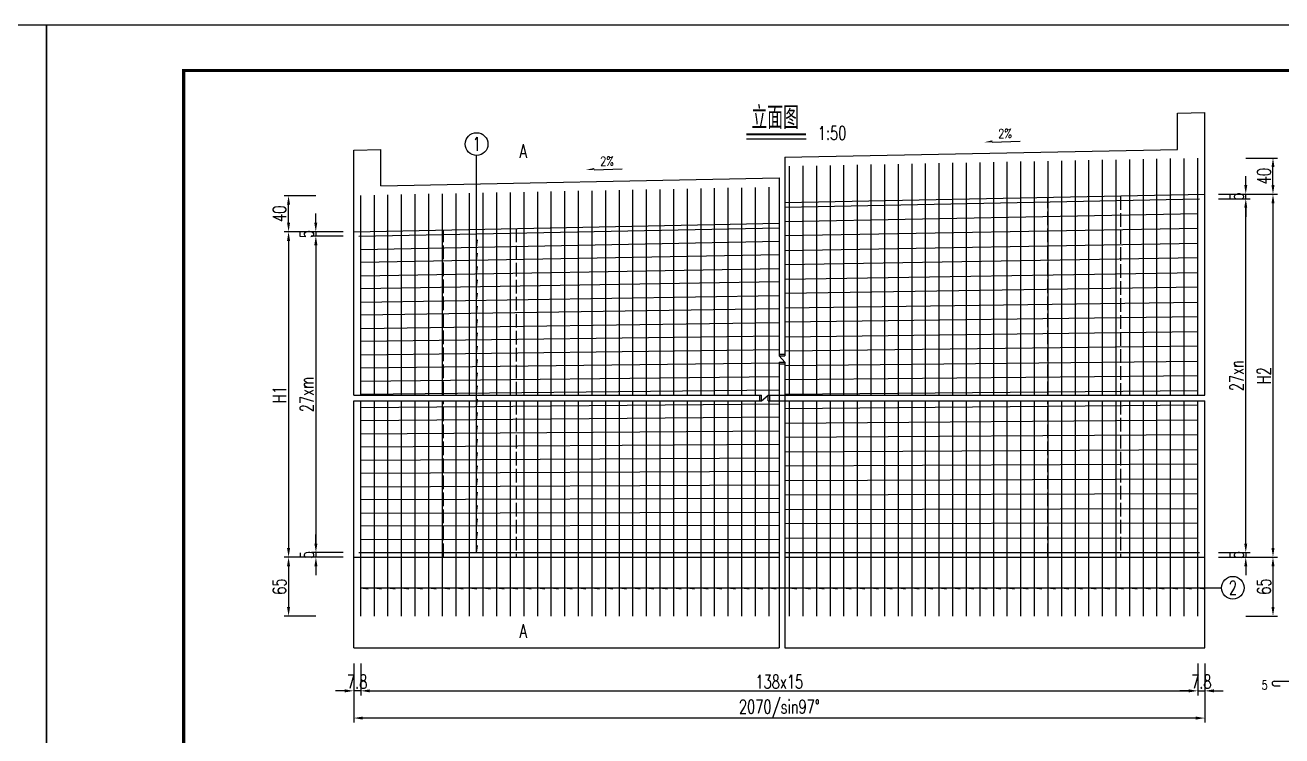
# Model space of a CAD drawing. Header units: millimetres. Extents: x -51 to 12129, y -1309 to -715.
# Drawn here: x 2884.6 to 3161.6, y -871.3 to -714.7 of the extents above; entities that cross this region are included whole.
import ezdxf
from ezdxf.enums import TextEntityAlignment as Align

# ---------------------------------------------------------------- set-up
doc = ezdxf.new("R2010")
doc.units = ezdxf.units.MM
doc.header["$LTSCALE"] = 0.25
doc.linetypes.add('ACAD_ISO02W100', pattern=[15, 12, -3])
doc.layers.add('TEXT', color=7, linetype='Continuous', lineweight=18)
for name, color, linetype in [('图框', 7, 'Continuous'), ('尺寸标注', 2, 'Continuous'), ('文字', 7, 'Continuous'), ('标注', 4, 'Continuous'), ('次轮廓线', 7, 'Continuous'), ('钢筋', 6, 'Continuous')]:
    doc.layers.add(name, color=color, linetype=linetype)
doc.styles.get("Standard").update_dxf_attribs({"font": 'simplex1.shx', "width": 0.7, "bigfont": 'hztxt.shx'})
doc.styles.add('TEXT', font='simplex1.shx', dxfattribs={"width": 0.7, "bigfont": 'hztxt.shx'})
doc.dimstyles.new('比例1：50', dxfattribs={"dimscale": 0, "dimtxt": 3, "dimasz": 2, "dimexe": 1, "dimexo": 1, "dimgap": 0.5, "dimtad": 1, "dimdec": 1, "dimlfac": 5, "dimzin": 13, "dimdsep": 46, "dimtxsty": 'Standard', "dimcen": -1, "dimclrd": 256, "dimclre": 256, "dimclrt": 7, "dimaunit": 1, "dimadec": 3, "dimazin": 0, "dimtfac": 0.0005, "dimtdec": 1, "dimtix": 1, "dimtmove": 2, "dimatfit": 3, "dimfxl": 0, "dimtolj": 1, "dimtzin": 13, "dimarcsym": 0})

# ---------------------------------------------------------------- blocks, each defined once
blk = doc.blocks.new('*D860')
at = {"layer": 'Defpoints', "color": 0}
for p in [(2957.04, -760.2), (2942.68, -831.92), (2957.04, -831.92)]:
    blk.add_point(p, dxfattribs=at)
at = {"layer": '标注', "lineweight": -2}
for p, q in [((2948.68, -760.2), (2941.68, -760.2)), ((2942.68, -762.2), (2942.68, -829.92)), ((2948.68, -831.92), (2941.68, -831.92))]:
    blk.add_line(p, q, dxfattribs=at)
at = {"layer": '标注'}
for points in [[(2942.34, -762.2), (2943.01, -762.2), (2942.68, -760.2)], [(2942.34, -829.92), (2943.01, -829.92), (2942.68, -831.92)]]:
    blk.add_solid(points, dxfattribs=at)
at = {"layer": '标注', "color": 7, "insert": (2940.68, -796.06), "char_height": 3, "attachment_point": 5, "rotation": 90}
blk.add_mtext('\\A1;H1', dxfattribs=at)
blk = doc.blocks.new('*D861')
at = {"layer": 'Defpoints', "color": 0}
for p in [(2948.68, -761.2), (2957.04, -760.2), (2957.04, -761.2)]:
    blk.add_point(p, dxfattribs=at)
at = {"layer": '标注', "lineweight": -2}
for p, q in [((2948.68, -758.2), (2948.68, -756.2)), ((2954.68, -760.2), (2947.68, -760.2)), ((2954.68, -761.2), (2947.68, -761.2)), ((2948.68, -760.2), (2948.68, -761.2)), ((2948.68, -763.2), (2948.68, -765.2))]:
    blk.add_line(p, q, dxfattribs=at)
at = {"layer": '标注'}
for points in [[(2948.34, -758.2), (2949.01, -758.2), (2948.68, -760.2)], [(2948.34, -763.2), (2949.01, -763.2), (2948.68, -761.2)]]:
    blk.add_solid(points, dxfattribs=at)
at = {"layer": '标注', "color": 7, "insert": (2946.68, -760.7), "char_height": 3, "attachment_point": 5, "rotation": 90}
blk.add_mtext('\\A1;5', dxfattribs=at)
blk = doc.blocks.new('*D862')
at = {"layer": 'Defpoints', "color": 0}
for p in [(2957.04, -761.2), (2948.71, -830.92), (2958.19, -830.92)]:
    blk.add_point(p, dxfattribs=at)
at = {"layer": '标注', "lineweight": -2}
for p, q in [((2954.71, -761.2), (2947.71, -761.2)), ((2948.71, -763.2), (2948.71, -828.92)), ((2954.71, -830.92), (2947.71, -830.92))]:
    blk.add_line(p, q, dxfattribs=at)
at = {"layer": '标注'}
for points in [[(2948.37, -763.2), (2949.04, -763.2), (2948.71, -761.2)], [(2948.37, -828.92), (2949.04, -828.92), (2948.71, -830.92)]]:
    blk.add_solid(points, dxfattribs=at)
at = {"layer": '标注', "color": 7, "insert": (2946.71, -796.06), "char_height": 3, "attachment_point": 5, "rotation": 90}
blk.add_mtext('\\A1;27xm', dxfattribs=at)
blk = doc.blocks.new('*D863')
at = {"layer": 'Defpoints', "color": 0}
for p in [(2957.04, -830.92), (2948.71, -831.92), (2957.04, -831.92)]:
    blk.add_point(p, dxfattribs=at)
at = {"layer": '标注', "lineweight": -2}
for p, q in [((2948.71, -828.92), (2948.71, -826.92)), ((2954.71, -830.92), (2947.71, -830.92)), ((2948.71, -830.92), (2948.71, -831.92)), ((2954.71, -831.92), (2947.71, -831.92)), ((2948.71, -833.92), (2948.71, -835.92))]:
    blk.add_line(p, q, dxfattribs=at)
at = {"layer": '标注'}
for points in [[(2948.37, -828.92), (2949.04, -828.92), (2948.71, -830.92)], [(2948.37, -833.92), (2949.04, -833.92), (2948.71, -831.92)]]:
    blk.add_solid(points, dxfattribs=at)
at = {"layer": '标注', "color": 7, "insert": (2946.71, -831.42), "char_height": 3, "attachment_point": 5, "rotation": 90}
blk.add_mtext('\\A1;5', dxfattribs=at)
blk = doc.blocks.new('*D864')
at = {"layer": 'Defpoints', "color": 0}
for p in [(3144.66, -751.92), (3144.66, -831.92), (3159.67, -831.92)]:
    blk.add_point(p, dxfattribs=at)
at = {"layer": '标注', "lineweight": -2}
for p, q in [((3153.67, -751.92), (3160.67, -751.92)), ((3159.67, -753.92), (3159.67, -829.92)), ((3153.67, -831.92), (3160.67, -831.92))]:
    blk.add_line(p, q, dxfattribs=at)
at = {"layer": '标注'}
for points in [[(3159.34, -753.92), (3160, -753.92), (3159.67, -751.92)], [(3159.34, -829.92), (3160, -829.92), (3159.67, -831.92)]]:
    blk.add_solid(points, dxfattribs=at)
at = {"layer": '标注', "color": 7, "insert": (3157.67, -791.92), "char_height": 3, "attachment_point": 5, "rotation": 90}
blk.add_mtext('\\A1;H2', dxfattribs=at)
blk = doc.blocks.new('*D865')
at = {"layer": 'Defpoints', "color": 0}
for p in [(3144.66, -830.92), (3144.66, -831.92), (3153.67, -831.92)]:
    blk.add_point(p, dxfattribs=at)
at = {"layer": '标注', "lineweight": -2}
for p, q in [((3153.67, -828.92), (3153.67, -826.92)), ((3147.67, -830.92), (3154.67, -830.92)), ((3153.67, -830.92), (3153.67, -831.92)), ((3147.67, -831.92), (3154.67, -831.92)), ((3153.67, -833.92), (3153.67, -835.92))]:
    blk.add_line(p, q, dxfattribs=at)
at = {"layer": '标注'}
for points in [[(3153.34, -828.92), (3154, -828.92), (3153.67, -830.92)], [(3153.34, -833.92), (3154, -833.92), (3153.67, -831.92)]]:
    blk.add_solid(points, dxfattribs=at)
at = {"layer": '标注', "color": 7, "insert": (3151.67, -831.42), "char_height": 3, "attachment_point": 5, "rotation": 90}
blk.add_mtext('\\A1;5', dxfattribs=at)
blk = doc.blocks.new('*D866')
at = {"layer": 'Defpoints', "color": 0}
for p in [(3144.66, -752.92), (3153.67, -752.92), (3144.66, -830.92)]:
    blk.add_point(p, dxfattribs=at)
at = {"layer": '标注', "lineweight": -2}
for p, q in [((3147.67, -752.92), (3154.67, -752.92)), ((3153.67, -828.92), (3153.67, -754.92)), ((3147.67, -830.92), (3154.67, -830.92))]:
    blk.add_line(p, q, dxfattribs=at)
at = {"layer": '标注'}
for points in [[(3153.34, -754.92), (3154, -754.92), (3153.67, -752.92)], [(3153.34, -828.92), (3154, -828.92), (3153.67, -830.92)]]:
    blk.add_solid(points, dxfattribs=at)
at = {"layer": '标注', "color": 7, "insert": (3151.67, -791.92), "char_height": 3, "attachment_point": 5, "rotation": 90}
blk.add_mtext('\\A1;27xn', dxfattribs=at)
blk = doc.blocks.new('*D867')
at = {"layer": 'Defpoints', "color": 0}
for p in [(3144.66, -751.92), (3144.66, -752.92), (3153.67, -751.92)]:
    blk.add_point(p, dxfattribs=at)
at = {"layer": '标注', "lineweight": -2}
for p, q in [((3153.67, -749.92), (3153.67, -747.92)), ((3147.67, -751.92), (3154.67, -751.92)), ((3147.67, -752.92), (3154.67, -752.92)), ((3153.67, -752.92), (3153.67, -751.92)), ((3153.67, -754.92), (3153.67, -756.92))]:
    blk.add_line(p, q, dxfattribs=at)
at = {"layer": '标注'}
for points in [[(3153.34, -749.92), (3154, -749.92), (3153.67, -751.92)], [(3153.34, -754.92), (3154, -754.92), (3153.67, -752.92)]]:
    blk.add_solid(points, dxfattribs=at)
at = {"layer": '标注', "color": 7, "insert": (3151.67, -752.42), "char_height": 3, "attachment_point": 5, "rotation": 90}
blk.add_mtext('\\A1;5', dxfattribs=at)
blk = doc.blocks.new('*D868')
at = {"layer": 'Defpoints', "color": 0}
for p in [(2957.04, -844.92), (2958.59, -844.92), (2957.04, -861.39)]:
    blk.add_point(p, dxfattribs=at)
at = {"layer": '标注', "lineweight": -2}
for p, q in [((2957.04, -855.39), (2957.04, -862.39)), ((2958.59, -855.39), (2958.59, -862.39)), ((2955.04, -861.39), (2953.04, -861.39)), ((2958.59, -861.39), (2957.04, -861.39)), ((2960.59, -861.39), (2962.59, -861.39))]:
    blk.add_line(p, q, dxfattribs=at)
at = {"layer": '标注'}
for points in [[(2955.04, -861.06), (2955.04, -861.73), (2957.04, -861.39)], [(2960.59, -861.06), (2960.59, -861.73), (2958.59, -861.39)]]:
    blk.add_solid(points, dxfattribs=at)
at = {"layer": '标注', "color": 7, "insert": (2957.81, -859.39), "char_height": 3, "attachment_point": 5}
blk.add_mtext('\\A1;7.8', dxfattribs=at)
blk = doc.blocks.new('*D869')
at = {"layer": 'Defpoints', "color": 0}
for p in [(2958.59, -826.5), (3143.1, -844.92), (3143.1, -861.39)]:
    blk.add_point(p, dxfattribs=at)
at = {"layer": '标注', "lineweight": -2}
for p, q in [((2958.59, -855.39), (2958.59, -862.39)), ((3143.1, -855.39), (3143.1, -862.39)), ((2960.59, -861.39), (3141.1, -861.39))]:
    blk.add_line(p, q, dxfattribs=at)
at = {"layer": '标注'}
for points in [[(2960.59, -861.06), (2960.59, -861.73), (2958.59, -861.39)], [(3141.1, -861.06), (3141.1, -861.73), (3143.1, -861.39)]]:
    blk.add_solid(points, dxfattribs=at)
at = {"layer": '标注', "color": 7, "insert": (3050.85, -859.39), "char_height": 3, "attachment_point": 5}
blk.add_mtext('\\A1;138x15', dxfattribs=at)
blk = doc.blocks.new('*D870')
at = {"layer": 'Defpoints', "color": 0}
for p in [(3143.1, -826.5), (3144.66, -844.92), (3144.66, -861.39)]:
    blk.add_point(p, dxfattribs=at)
at = {"layer": '标注', "lineweight": -2}
for p, q in [((3143.1, -855.39), (3143.1, -862.39)), ((3144.66, -855.39), (3144.66, -862.39)), ((3141.1, -861.39), (3139.1, -861.39)), ((3143.1, -861.39), (3144.66, -861.39)), ((3146.66, -861.39), (3148.66, -861.39))]:
    blk.add_line(p, q, dxfattribs=at)
at = {"layer": '标注'}
for points in [[(3141.1, -861.06), (3141.1, -861.73), (3143.1, -861.39)], [(3146.66, -861.06), (3146.66, -861.73), (3144.66, -861.39)]]:
    blk.add_solid(points, dxfattribs=at)
at = {"layer": '标注', "color": 7, "insert": (3143.88, -859.39), "char_height": 3, "attachment_point": 5}
blk.add_mtext('\\A1;7.8', dxfattribs=at)
blk = doc.blocks.new('*D871')
at = {"layer": 'Defpoints', "color": 0}
for p in [(2957.04, -849.67), (3144.66, -849.67), (2957.04, -867.39)]:
    blk.add_point(p, dxfattribs=at)
at = {"layer": '标注', "lineweight": -2}
for p, q in [((2957.04, -861.39), (2957.04, -868.39)), ((3144.66, -861.39), (3144.66, -868.39)), ((3142.66, -867.39), (2959.04, -867.39))]:
    blk.add_line(p, q, dxfattribs=at)
at = {"layer": '标注'}
for points in [[(2959.04, -867.06), (2959.04, -867.73), (2957.04, -867.39)], [(3142.66, -867.06), (3142.66, -867.73), (3144.66, -867.39)]]:
    blk.add_solid(points, dxfattribs=at)
at = {"layer": '标注', "color": 7, "insert": (3050.85, -865.39), "char_height": 3, "attachment_point": 5}
blk.add_mtext('\\A1;2070/sin97%%D', dxfattribs=at)
blk = doc.blocks.new('*D872')
at = {"layer": 'Defpoints', "color": 0}
for p in [(2957.04, -831.92), (2942.68, -844.92), (2958.59, -844.92)]:
    blk.add_point(p, dxfattribs=at)
at = {"layer": '标注', "lineweight": -2}
for p, q in [((2948.68, -831.92), (2941.68, -831.92)), ((2942.68, -833.92), (2942.68, -842.92)), ((2948.68, -844.92), (2941.68, -844.92))]:
    blk.add_line(p, q, dxfattribs=at)
at = {"layer": '标注'}
for points in [[(2942.34, -833.92), (2943.01, -833.92), (2942.68, -831.92)], [(2942.34, -842.92), (2943.01, -842.92), (2942.68, -844.92)]]:
    blk.add_solid(points, dxfattribs=at)
at = {"layer": '标注', "color": 7, "insert": (2940.68, -838.42), "char_height": 3, "attachment_point": 5, "rotation": 90}
blk.add_mtext('\\A1;65', dxfattribs=at)
blk = doc.blocks.new('*D873')
at = {"layer": 'Defpoints', "color": 0}
for p in [(2942.68, -752.25), (2957.04, -752.25), (2957.04, -760.2)]:
    blk.add_point(p, dxfattribs=at)
at = {"layer": '标注', "lineweight": -2}
for p, q in [((2948.68, -752.25), (2941.68, -752.25)), ((2942.68, -758.2), (2942.68, -754.25)), ((2948.68, -760.2), (2941.68, -760.2))]:
    blk.add_line(p, q, dxfattribs=at)
at = {"layer": '标注'}
for points in [[(2942.34, -754.25), (2943.01, -754.25), (2942.68, -752.25)], [(2942.34, -758.2), (2943.01, -758.2), (2942.68, -760.2)]]:
    blk.add_solid(points, dxfattribs=at)
at = {"layer": '标注', "color": 7, "insert": (2940.68, -756.23), "char_height": 3, "attachment_point": 5, "rotation": 90}
blk.add_mtext('\\A1;40', dxfattribs=at)
blk = doc.blocks.new('*D874')
at = {"layer": 'Defpoints', "color": 0}
for p in [(3143.1, -743.95), (3159.67, -743.95), (3144.66, -751.92)]:
    blk.add_point(p, dxfattribs=at)
at = {"layer": '标注', "lineweight": -2}
for p, q in [((3153.67, -743.95), (3160.67, -743.95)), ((3159.67, -749.92), (3159.67, -745.95)), ((3153.67, -751.92), (3160.67, -751.92))]:
    blk.add_line(p, q, dxfattribs=at)
at = {"layer": '标注'}
for points in [[(3159.34, -745.95), (3160, -745.95), (3159.67, -743.95)], [(3159.34, -749.92), (3160, -749.92), (3159.67, -751.92)]]:
    blk.add_solid(points, dxfattribs=at)
at = {"layer": '标注', "color": 7, "insert": (3157.67, -747.94), "char_height": 3, "attachment_point": 5, "rotation": 90}
blk.add_mtext('\\A1;40', dxfattribs=at)
blk = doc.blocks.new('*D875')
at = {"layer": 'Defpoints', "color": 0}
for p in [(3144.66, -831.92), (3143.1, -844.92), (3159.67, -844.92)]:
    blk.add_point(p, dxfattribs=at)
at = {"layer": '标注', "lineweight": -2}
for p, q in [((3153.67, -831.92), (3160.67, -831.92)), ((3159.67, -833.92), (3159.67, -842.92)), ((3153.67, -844.92), (3160.67, -844.92))]:
    blk.add_line(p, q, dxfattribs=at)
at = {"layer": '标注'}
for points in [[(3159.34, -833.92), (3160, -833.92), (3159.67, -831.92)], [(3159.34, -842.92), (3160, -842.92), (3159.67, -844.92)]]:
    blk.add_solid(points, dxfattribs=at)
at = {"layer": '标注', "color": 7, "insert": (3157.67, -838.42), "char_height": 3, "attachment_point": 5, "rotation": 90}
blk.add_mtext('\\A1;65', dxfattribs=at)
blk = doc.blocks.new('DIM')
blk.add_lwpolyline([(-1, -0.1, 0.2, 0, 0), (0, 0, 0, 0, 0)], format="xyseb")
blk = doc.blocks.new('123')
at = {"layer": '图框', "color": 2}
blk.add_lwpolyline([(369.33, -1011.65), (369.33, -714.65), (-50.67, -714.65), (-50.67, -1011.65)], close=True, dxfattribs=at)

msp = doc.modelspace()

# ---------------------------------------------------------------- linework, layer by layer
at = {"const_width": 0.7}
msp.add_lwpolyline([(2919.54252, -1001.65472), (3299.54252, -1001.65472), (3299.54252, -724.65472), (2919.54252, -724.65472)], close=True, dxfattribs=at)
at = {"layer": '尺寸标注'}
for p, q in [((3097.80475, -740.4494), (3103.93573, -740.23848)), ((3010.05911, -746.53823), (3016.19009, -746.32731))]:
    msp.add_line(p, q, dxfattribs=at)
at = {"layer": '文字'}
msp.add_line((3043.60007, -739.73591), (3056.7577, -739.73591), dxfattribs=at)
for points in [[(2994.62741, -739.56207, 0, 0.7, 0), (2992.62741, -739.56207, 0, 0, 0), (2990.12741, -739.56207, 0, 0, 0), (2990.12741, -744.35889, 0, 0, 0)], [(2994.62741, -850.86432, 0, 0.7, 0), (2992.62741, -850.86432, 0, 0, 0), (2990.12741, -850.86432, 0, 0, 0), (2990.12741, -846.0675, 0, 0, 0)]]:
    msp.add_lwpolyline(points, format="xyseb", dxfattribs=at)
at = {"layer": '文字', "const_width": 0.4}
msp.add_lwpolyline([(3043.60007, -738.73591), (3056.7577, -738.73591)], dxfattribs=at)
at = {"layer": '标注'}
for p, q in [((2984.13371, -830.92357), (2984.13371, -743.37064)), ((2984.13371, -763.5873), (2984.35856, -761.98729)), ((2984.13371, -766.51497), (2984.35856, -764.91495)), ((2984.13371, -769.44263), (2984.35856, -767.84261)), ((2984.08475, -772.37111), (2984.3096, -770.7711)), ((2984.13371, -775.29796), (2984.35856, -773.69794)), ((2984.08964, -778.22629), (2984.31449, -776.62627)), ((2984.13371, -781.15329), (2984.35856, -779.55327)), ((2984.13371, -784.08095), (2984.35856, -782.48093)), ((2984.13371, -787.00861), (2984.35856, -785.4086)), ((2984.13371, -789.93628), (2984.35856, -788.33626)), ((2984.0725, -792.86461), (2984.29735, -791.26459)), ((2984.10433, -795.7919), (2984.32918, -794.19188)), ((2984.13371, -798.71927), (2984.35856, -797.11925)), ((2984.13371, -801.64693), (2984.35856, -800.04692)), ((2984.13371, -804.5746), (2984.35856, -802.97458)), ((2984.13371, -807.50226), (2984.35856, -805.90224)), ((2984.13371, -810.42993), (2984.35856, -808.82991)), ((2984.13371, -813.35759), (2984.35856, -811.75757)), ((2984.13371, -816.28525), (2984.35856, -814.68524)), ((2984.11657, -819.21297), (2984.34142, -817.61296)), ((2984.12636, -822.1406), (2984.35121, -820.54058)), ((2984.13371, -825.06824), (2984.35856, -823.46823)), ((2984.13371, -827.99591), (2984.35856, -826.39589)), ((2984.13371, -830.92357), (2984.35856, -829.32356)), ((2958.58984, -838.67202), (3148.32399, -838.67202)), ((2958.58984, -838.67202), (2960.18985, -838.89688)), ((2961.58984, -838.67202), (2963.18985, -838.89688)), ((2964.58984, -838.67202), (2966.18985, -838.89688)), ((2967.58984, -838.67202), (2969.18985, -838.89688)), ((2970.58984, -838.67202), (2972.18985, -838.89688)), ((2973.58984, -838.67202), (2975.18985, -838.89688)), ((2976.58984, -838.67202), (2978.18985, -838.89688)), ((2979.58984, -838.67202), (2981.18985, -838.89688)), ((2982.58984, -838.67202), (2984.18985, -838.89688)), ((2985.58984, -838.67202), (2987.18985, -838.89688)), ((2988.58984, -838.67202), (2990.18985, -838.89688)), ((2991.58984, -838.67202), (2993.18985, -838.89688)), ((2994.58984, -838.67202), (2996.18985, -838.89688)), ((2997.58984, -838.67202), (2999.18985, -838.89688)), ((3000.58984, -838.67202), (3002.18985, -838.89688)), ((3003.58984, -838.67202), (3005.18985, -838.89688)), ((3006.58984, -838.67202), (3008.18985, -838.89688)), ((3009.58984, -838.67202), (3011.18985, -838.89688)), ((3012.58984, -838.67202), (3014.18985, -838.89688)), ((3015.58984, -838.67202), (3017.18985, -838.89688)), ((3018.58984, -838.67202), (3020.18985, -838.89688)), ((3021.58984, -838.67202), (3023.18985, -838.89688)), ((3024.58984, -838.67202), (3026.18985, -838.89688)), ((3027.58984, -838.67202), (3029.18985, -838.89688)), ((3030.58984, -838.67202), (3032.18985, -838.89688)), ((3033.58984, -838.67202), (3035.18985, -838.89688)), ((3036.58984, -838.67202), (3038.18985, -838.89688)), ((3039.58984, -838.67202), (3041.18985, -838.89688)), ((3042.58984, -838.67202), (3044.18985, -838.89688)), ((3045.58984, -838.67202), (3047.18985, -838.89688)), ((3048.58984, -838.67202), (3050.18985, -838.89688)), ((3053.10143, -838.67202), (3054.70145, -838.89688)), ((3056.10143, -838.67202), (3057.70145, -838.89688)), ((3059.10143, -838.67202), (3060.70145, -838.89688)), ((3062.10143, -838.67202), (3063.70145, -838.89688)), ((3065.10143, -838.67202), (3066.70145, -838.89688)), ((3068.10143, -838.67202), (3069.70145, -838.89688)), ((3071.10143, -838.67202), (3072.70145, -838.89688)), ((3074.10143, -838.67202), (3075.70145, -838.89688)), ((3077.10143, -838.67202), (3078.70145, -838.89688)), ((3080.10143, -838.67202), (3081.70145, -838.89688)), ((3083.10143, -838.67202), (3084.70145, -838.89688)), ((3086.10143, -838.67202), (3087.70145, -838.89688)), ((3089.10143, -838.67202), (3090.70145, -838.89688)), ((3092.10143, -838.67202), (3093.70145, -838.89688)), ((3095.10143, -838.67202), (3096.70145, -838.89688)), ((3098.10143, -838.67202), (3099.70145, -838.89688)), ((3101.10143, -838.67202), (3102.70145, -838.89688)), ((3104.10143, -838.67202), (3105.70145, -838.89688)), ((3107.10143, -838.67202), (3108.70145, -838.89688)), ((3110.10143, -838.67202), (3111.70145, -838.89688)), ((3113.10143, -838.67202), (3114.70145, -838.89688)), ((3116.10143, -838.67202), (3117.70145, -838.89688)), ((3119.10143, -838.67202), (3120.70145, -838.89688)), ((3122.10143, -838.67202), (3123.70145, -838.89688)), ((3125.10143, -838.67202), (3126.70145, -838.89688)), ((3128.10143, -838.67202), (3129.70145, -838.89688)), ((3131.10143, -838.67202), (3132.70145, -838.89688)), ((3134.10143, -838.67202), (3135.70145, -838.89688)), ((3137.10143, -838.67202), (3138.70145, -838.89688)), ((3140.10143, -838.67202), (3141.70145, -838.89688)), ((3143.10143, -838.67202), (3144.70145, -838.89688))]:
    msp.add_line(p, q, dxfattribs=at)
at = {"layer": '标注', "linetype": 'Continuous'}
for p, q in [((3052.06696, -743.78005), (3052.06696, -787.53374)), ((3050.85203, -748.31842), (3050.85203, -787.53374)), ((3050.85203, -787.16255), (3052.06696, -787.16255)), ((3050.85203, -787.53374), (3052.06696, -787.53374)), ((3050.85203, -787.53374), (3052.06696, -788.95912)), ((3050.85203, -788.95912), (3050.85203, -851.92357)), ((3050.85203, -788.95912), (3052.06696, -788.95912)), ((3050.85203, -789.33031), (3052.06696, -789.33031)), ((3052.06696, -788.95912), (3052.06696, -851.92357)), ((2957.03534, -796.23403), (3046.95781, -796.23403)), ((2957.03534, -797.44896), (3046.95781, -797.44896)), ((3046.58662, -797.44896), (3046.58662, -796.23403)), ((3046.95781, -797.44896), (3046.95781, -796.23403)), ((3046.95781, -797.44896), (3048.38319, -796.23403)), ((3048.38319, -796.23403), (3144.65593, -796.23403)), ((3048.38319, -797.44896), (3048.38319, -796.23403)), ((3048.38319, -797.44896), (3144.65593, -797.44896)), ((3048.75438, -797.44896), (3048.75438, -796.23403))]:
    msp.add_line(p, q, dxfattribs=at)
at = {"layer": '标注'}
for centre in [(2984.13371, -740.87064), (3150.82399, -838.67202)]:
    msp.add_circle(centre, 2.5, dxfattribs=at)
at = {"layer": '次轮廓线', "linetype": 'ByBlock'}
for p, q in [((3138.65593, -734.04038), (3144.65593, -733.91995)), ((3138.65593, -742.04199), (3138.65593, -734.04038)), ((3144.65593, -796.23403), (3144.65593, -733.91995)), ((2957.03534, -742.19995), (2963.03534, -742.07951)), ((2957.03534, -796.23403), (2957.03534, -742.19995)), ((2963.03534, -750.08112), (2963.03534, -742.07951)), ((3052.06696, -743.78005), (3138.65593, -742.04199)), ((2963.03534, -750.08112), (3050.85203, -748.31842)), ((3052.06696, -753.78207), (3144.65593, -751.92357)), ((2957.03534, -760.20357), (3050.85203, -758.32043)), ((2957.03534, -851.92357), (2957.03534, -797.44896)), ((3144.65593, -851.92357), (3144.65593, -797.44896)), ((2957.03534, -831.92357), (3050.85203, -831.92357)), ((3052.06696, -831.92357), (3144.65593, -831.92357)), ((2957.03534, -851.92357), (3050.85203, -851.92357)), ((3052.06696, -851.92357), (3144.65593, -851.92357))]:
    msp.add_line(p, q, dxfattribs=at)
at = {"layer": '次轮廓线', "linetype": 'ACAD_ISO02W100'}
for p, q in [((3110.06696, -796.23403), (3110.06696, -752.57772)), ((3126.06696, -752.33685), (3126.06696, -796.23403)), ((2976.85203, -796.23403), (2976.85203, -759.76566)), ((2992.85203, -759.52479), (2992.85203, -796.23403)), ((2976.85203, -831.92357), (2976.85203, -797.44896)), ((2992.85203, -797.44896), (2992.85203, -831.92357)), ((3110.06696, -831.92357), (3110.06696, -797.44896)), ((3126.06696, -797.44896), (3126.06696, -831.92357))]:
    msp.add_line(p, q, dxfattribs=at)
at = {"layer": '钢筋'}
for p, q in [((3083.10143, -796.23403), (3083.10143, -745.15913)), ((3086.10143, -796.23403), (3086.10143, -745.09891)), ((3089.10143, -796.23403), (3089.10143, -745.03869)), ((3092.10143, -796.23403), (3092.10143, -744.97848)), ((3095.10143, -796.23403), (3095.10143, -744.91826)), ((3098.10143, -796.23403), (3098.10143, -744.85804)), ((3101.10143, -796.23403), (3101.10143, -744.79782)), ((3104.10143, -796.23403), (3104.10143, -744.7376)), ((3107.10143, -796.23403), (3107.10143, -744.67739)), ((3110.10143, -796.23403), (3110.10143, -744.61717)), ((3113.10143, -796.23403), (3113.10143, -744.55695)), ((3116.10143, -796.23403), (3116.10143, -744.49673)), ((3119.10143, -796.23403), (3119.10143, -744.43652)), ((3122.10143, -796.23403), (3122.10143, -744.3763)), ((3125.10143, -796.23403), (3125.10143, -744.31608)), ((3128.10143, -796.23403), (3128.10143, -744.25586)), ((3131.10143, -796.23403), (3131.10143, -744.19565)), ((3134.10143, -796.23403), (3134.10143, -744.13543)), ((3137.10143, -796.23403), (3137.10143, -744.07521)), ((3140.10143, -796.23403), (3140.10143, -744.01499)), ((3143.10143, -796.23403), (3143.10143, -743.95478)), ((3053.10143, -796.23403), (3053.10143, -745.7613)), ((3056.10143, -796.23403), (3056.10143, -745.70109)), ((3059.10143, -796.23403), (3059.10143, -745.64087)), ((3062.10143, -796.23403), (3062.10143, -745.58065)), ((3065.10143, -796.23403), (3065.10143, -745.52043)), ((3068.10143, -796.23403), (3068.10143, -745.46022)), ((3071.10143, -796.23403), (3071.10143, -745.4)), ((3074.10143, -796.23403), (3074.10143, -745.33978)), ((3077.10143, -796.23403), (3077.10143, -745.27956)), ((3080.10143, -796.23403), (3080.10143, -745.21935)), ((3033.58984, -796.23403), (3033.58984, -750.66693)), ((3036.58984, -796.23403), (3036.58984, -750.60671)), ((3039.58984, -796.23403), (3039.58984, -750.54649)), ((3042.58984, -796.23403), (3042.58984, -750.48628)), ((3045.58984, -796.23403), (3045.58984, -750.42606)), ((3048.58984, -796.23403), (3048.58984, -750.36584)), ((2958.58984, -796.23403), (2958.58984, -752.20357)), ((2961.58984, -796.23403), (2961.58984, -752.11215)), ((2964.58984, -796.23403), (2964.58984, -752.05193)), ((2967.58984, -796.23403), (2967.58984, -751.99172)), ((2970.58984, -796.23403), (2970.58984, -751.9315)), ((2973.58984, -796.23403), (2973.58984, -751.87128)), ((2976.58984, -796.23403), (2976.58984, -751.81106)), ((2979.58984, -796.23403), (2979.58984, -751.75085)), ((2982.58984, -796.23403), (2982.58984, -751.69063)), ((2985.58984, -796.23403), (2985.58984, -751.63041)), ((2988.58984, -796.23403), (2988.58984, -751.57019)), ((2991.58984, -796.23403), (2991.58984, -751.50998)), ((2994.58984, -796.23403), (2994.58984, -751.44976)), ((2997.58984, -796.23403), (2997.58984, -751.38954)), ((3000.58984, -796.23403), (3000.58984, -751.32932)), ((3003.58984, -796.23403), (3003.58984, -751.2691)), ((3006.58984, -796.23403), (3006.58984, -751.20889)), ((3009.58984, -796.23403), (3009.58984, -751.14867)), ((3012.58984, -796.23403), (3012.58984, -751.08845)), ((3015.58984, -796.23403), (3015.58984, -751.02823)), ((3018.58984, -796.23403), (3018.58984, -750.96802)), ((3021.58984, -796.23403), (3021.58984, -750.9078)), ((3024.58984, -796.23403), (3024.58984, -750.84758)), ((3027.58984, -796.23403), (3027.58984, -750.78736)), ((3030.58984, -796.23403), (3030.58984, -750.72715)), ((3052.06696, -754.78207), (3143.50143, -752.94675)), ((3052.06696, -757.95463), (3143.10143, -756.20347)), ((2958.18984, -761.1804), (3050.85203, -759.32043)), ((3143.10143, -759.45217), (3052.06696, -761.12719)), ((2958.58984, -764.07867), (3050.85203, -762.3039)), ((3052.06696, -764.29976), (3143.10143, -762.70087)), ((3050.85203, -765.28736), (2958.58984, -766.98497)), ((3143.10143, -765.94957), (3052.06696, -767.47232)), ((2958.58984, -769.89127), (3050.85203, -768.27082)), ((3052.06696, -770.64488), (3143.10143, -769.19827)), ((3050.85203, -771.25429), (2958.58984, -772.79757)), ((3143.10143, -772.44697), (3052.06696, -773.81745)), ((2958.58984, -775.70387), (3050.85203, -774.23775)), ((3050.85203, -777.22122), (2958.58984, -778.61017)), ((3052.06696, -776.99001), (3143.10143, -775.69567)), ((2958.58984, -781.51647), (3050.85203, -780.20468)), ((3143.10143, -778.94437), (3052.06696, -780.16257)), ((3050.85203, -783.18815), (2958.58984, -784.42277)), ((3052.06696, -783.33513), (3143.10143, -782.19307)), ((2958.58984, -787.32907), (3050.85203, -786.17161)), ((3143.10143, -785.44177), (3052.06696, -786.5077)), ((3050.85203, -789.15507), (2958.58984, -790.23537)), ((3052.06696, -789.68026), (3143.10143, -788.69047)), ((2958.58984, -793.14167), (3050.85203, -792.13854)), ((3143.10143, -791.93917), (3052.06696, -792.85282)), ((3050.85203, -795.122), (2958.58984, -796.04797)), ((2958.58984, -844.92357), (2958.58984, -797.44896)), ((2961.58984, -844.92357), (2961.58984, -797.44896)), ((2964.58984, -844.92357), (2964.58984, -797.44896)), ((2967.58984, -844.92357), (2967.58984, -797.44896)), ((2970.58984, -844.92357), (2970.58984, -797.44896)), ((2973.58984, -844.92357), (2973.58984, -797.44896)), ((2976.58984, -844.92357), (2976.58984, -797.44896)), ((2979.58984, -844.92357), (2979.58984, -797.44896)), ((2982.58984, -844.92357), (2982.58984, -797.44896)), ((2985.58984, -844.92357), (2985.58984, -797.44896)), ((2988.58984, -844.92357), (2988.58984, -797.44896)), ((2991.58984, -844.92357), (2991.58984, -797.44896)), ((2994.58984, -844.92357), (2994.58984, -797.44896)), ((2997.58984, -844.92357), (2997.58984, -797.44896)), ((3000.58984, -844.92357), (3000.58984, -797.44896)), ((3003.58984, -844.92357), (3003.58984, -797.44896)), ((3006.58984, -844.92357), (3006.58984, -797.44896)), ((3009.58984, -844.92357), (3009.58984, -797.44896)), ((3012.58984, -844.92357), (3012.58984, -797.44896)), ((3015.58984, -844.92357), (3015.58984, -797.44896)), ((3018.58984, -844.92357), (3018.58984, -797.44896)), ((3021.58984, -844.92357), (3021.58984, -797.44896)), ((3024.58984, -844.92357), (3024.58984, -797.44896)), ((3027.58984, -844.92357), (3027.58984, -797.44896)), ((3030.58984, -844.92357), (3030.58984, -797.44896)), ((3033.58984, -844.92357), (3033.58984, -797.44896)), ((3036.58984, -844.92357), (3036.58984, -797.44896)), ((3039.58984, -844.92357), (3039.58984, -797.44896)), ((3042.58984, -844.92357), (3042.58984, -797.44896)), ((3045.58984, -844.92357), (3045.58984, -797.44896)), ((3048.58984, -844.92357), (3048.58984, -797.44896)), ((3052.06696, -796.02538), (3143.10143, -795.18787)), ((3053.10143, -844.92357), (3053.10143, -797.44896)), ((3056.10143, -844.92357), (3056.10143, -797.44896)), ((3059.10143, -844.92357), (3059.10143, -797.44896)), ((3062.10143, -844.92357), (3062.10143, -797.44896)), ((3065.10143, -844.92357), (3065.10143, -797.44896)), ((3068.10143, -844.92357), (3068.10143, -797.44896)), ((3071.10143, -844.92357), (3071.10143, -797.44896)), ((3074.10143, -844.92357), (3074.10143, -797.44896)), ((3077.10143, -844.92357), (3077.10143, -797.44896)), ((3080.10143, -844.92357), (3080.10143, -797.44896)), ((3083.10143, -844.92357), (3083.10143, -797.44896)), ((3086.10143, -844.92357), (3086.10143, -797.44896)), ((3089.10143, -844.92357), (3089.10143, -797.44896)), ((3092.10143, -844.92357), (3092.10143, -797.44896)), ((3095.10143, -844.92357), (3095.10143, -797.44896)), ((3098.10143, -844.92357), (3098.10143, -797.44896)), ((3101.10143, -844.92357), (3101.10143, -797.44896)), ((3104.10143, -844.92357), (3104.10143, -797.44896)), ((3107.10143, -844.92357), (3107.10143, -797.44896)), ((3110.10143, -844.92357), (3110.10143, -797.44896)), ((3113.10143, -844.92357), (3113.10143, -797.44896)), ((3116.10143, -844.92357), (3116.10143, -797.44896)), ((3119.10143, -844.92357), (3119.10143, -797.44896)), ((3122.10143, -844.92357), (3122.10143, -797.44896)), ((3125.10143, -844.92357), (3125.10143, -797.44896)), ((3128.10143, -844.92357), (3128.10143, -797.44896)), ((3131.10143, -844.92357), (3131.10143, -797.44896)), ((3134.10143, -844.92357), (3134.10143, -797.44896)), ((3137.10143, -844.92357), (3137.10143, -797.44896)), ((3140.10143, -844.92357), (3140.10143, -797.44896)), ((3143.10143, -844.92357), (3143.10143, -797.44896)), ((2958.58984, -798.95427), (3050.85203, -798.10547)), ((3143.10143, -798.43657), (3052.06696, -799.19795)), ((3050.85203, -801.08893), (2958.58984, -801.86057)), ((3052.06696, -802.37051), (3143.10143, -801.68527)), ((2958.58984, -804.76687), (3050.85203, -804.07239)), ((3143.10143, -804.93397), (3052.06696, -805.54307)), ((3050.85203, -807.05586), (2958.58984, -807.67317)), ((3052.06696, -808.71563), (3143.10143, -808.18267)), ((2958.58984, -810.57947), (3050.85203, -810.03932)), ((3143.10143, -811.43137), (3052.06696, -811.8882)), ((3050.85203, -813.02279), (2958.58984, -813.48577)), ((2958.58984, -816.39207), (3050.85203, -816.00625)), ((3052.06696, -815.06076), (3143.10143, -814.68007)), ((3050.85203, -818.98972), (2958.58984, -819.29837)), ((3143.10143, -817.92877), (3052.06696, -818.23332)), ((2958.58984, -822.20467), (3050.85203, -821.97318)), ((3052.06696, -821.40588), (3143.10143, -821.17747)), ((3050.85203, -824.95664), (2958.58984, -825.11097)), ((3143.10143, -824.42617), (3052.06696, -824.57845)), ((2958.58984, -828.01727), (3050.85203, -827.94011)), ((3052.06696, -827.75101), (3143.10143, -827.67487)), ((2958.18984, -830.92357), (3050.85203, -830.92357)), ((3052.06696, -830.92357), (3143.50143, -830.92357)), ((3159.95769, -859.25755), (3170.75769, -859.25755)), ((3159.95769, -860.25755), (3161.27012, -860.25755))]:
    msp.add_line(p, q, dxfattribs=at)
msp.add_arc((3159.95769, -859.75755), 0.5, 90, 270, dxfattribs=at)

# ---------------------------------------------------------------- block references
at = {"layer": '尺寸标注', "xscale": 1.999999999999995, "yscale": 2, "zscale": 2, "rotation": 181.9702940114918}
for p in [(3095.80593, -740.51816), (3008.06029, -746.60699)]:
    msp.add_blockref('DIM', p, dxfattribs=at)
at = {"layer": '标注'}
for p in [(2520, 0), (2940, 0)]:
    msp.add_blockref('123', p, dxfattribs=at)

# ---------------------------------------------------------------- texts
at = {"linetype": 'Continuous', "width": 0.7}
for s, p in [('1', (2984.13371, -740.87064)), ('2', (3150.82399, -838.67202))]:
    msp.add_text(s, height=3, dxfattribs=at).set_placement(p, align=Align.MIDDLE_CENTER)
at = {"layer": 'TEXT', "style": 'TEXT', "width": 0.8}
msp.add_text('5', height=2, dxfattribs=at).set_placement((3157.85045, -861.12062), align=Align.CENTER)
at = {"layer": '尺寸标注', "color": 7, "linetype": 'Continuous', "style": 'TEXT', "width": 0.8}
for p in [(3099.13572, -739.60169), (3011.39008, -745.69052)]:
    msp.add_text('2%', height=2, rotation=1.970294, dxfattribs=at).set_placement(p)
at = {"layer": '文字', "width": 0.7}
for s, height, p in [('立面图', 5, (3049.93476, -735.06576)), ('1:50', 3, (3062.47198, -738.43682)), ('A', 3, (2994.39666, -742.42584)), ('A', 3, (2994.39666, -848.17865))]:
    msp.add_text(s, height=height, dxfattribs=at).set_placement(p, align=Align.MIDDLE_CENTER)

# ---------------------------------------------------------------- dimensions: what is measured, and where the dimension line sits
at = {"layer": '标注'}
for base, p1, p2, text, picture, middle in [((3159.66905, -743.95478), (3144.65593, -751.92357), (3143.10143, -743.95478), '40', '*D874', (3157.66905, -747.93917)), ((2942.6783, -752.25094), (2957.03534, -760.20357), (2957.03534, -752.25094), '40', '*D873', (2940.6783, -756.22726)), ((3159.66905, -831.92357), (3144.65593, -751.92357), (3144.65593, -831.92357), 'H2', '*D864', (3157.66905, -791.92357)), ((3153.66905, -752.92357), (3144.65593, -830.92357), (3144.65593, -752.92357), '27xn', '*D866', (3151.66905, -791.92357)), ((2942.6783, -831.92357), (2957.03534, -760.20357), (2957.03534, -831.92357), 'H1', '*D860', (2940.6783, -796.06357)), ((2948.70616, -830.92357), (2957.03534, -761.20357), (2958.18984, -830.92357), '27xm', '*D862', (2946.70616, -796.06357))]:
    dim = msp.add_linear_dim(base=base, p1=p1, p2=p2, angle=90, text=text, dimstyle='比例1：50', override={"dimscale": 1}, dxfattribs=at)
    dim.commit()
    dim.dimension.update_dxf_attribs({"geometry": picture, "text_midpoint": middle})
for base, p1, p2, picture, middle in [((3153.66905, -751.92357), (3144.65593, -752.92357), (3144.65593, -751.92357), '*D867', (3151.66905, -752.42357)), ((2948.6783, -761.20357), (2957.03534, -760.20357), (2957.03534, -761.20357), '*D861', (2946.6783, -760.70357)), ((2948.70616, -831.92357), (2957.03534, -830.92357), (2957.03534, -831.92357), '*D863', (2946.70616, -831.42357)), ((3153.66905, -831.92357), (3144.65593, -830.92357), (3144.65593, -831.92357), '*D865', (3151.66905, -831.42357)), ((2942.6783, -844.92357), (2957.03534, -831.92357), (2958.58984, -844.92357), '*D872', (2940.6783, -838.42357)), ((3159.66905, -844.92357), (3144.65593, -831.92357), (3143.10143, -844.92357), '*D875', (3157.66905, -838.42357))]:
    dim = msp.add_linear_dim(base=base, p1=p1, p2=p2, angle=90, dimstyle='比例1：50', override={"dimscale": 1}, dxfattribs=at)
    dim.commit()
    dim.dimension.update_dxf_attribs({"geometry": picture, "text_midpoint": middle})
for base, p1, p2, text, picture, middle in [((3143.10143, -861.39223), (2958.58984, -826.50468), (3143.10143, -844.92357), '138x15', '*D869', (3050.84564, -859.39223)), ((2957.03534, -867.39223), (3144.65593, -849.6715), (2957.03534, -849.6715), '2070/sin97%%D', '*D871', (3050.84564, -865.39223))]:
    dim = msp.add_linear_dim(base=base, p1=p1, p2=p2, text=text, dimstyle='比例1：50', override={"dimscale": 1}, dxfattribs=at)
    dim.commit()
    dim.dimension.update_dxf_attribs({"geometry": picture, "text_midpoint": middle})
for base, p1, p2, picture, middle in [((3144.65593, -861.39223), (3143.10143, -826.50468), (3144.65593, -844.92357), '*D870', (3143.87868, -859.39223)), ((2957.03534, -861.39223), (2958.58984, -844.92357), (2957.03534, -844.92357), '*D868', (2957.81259, -859.39223))]:
    dim = msp.add_linear_dim(base=base, p1=p1, p2=p2, dimstyle='比例1：50', override={"dimscale": 1}, dxfattribs=at)
    dim.commit()
    dim.dimension.update_dxf_attribs({"geometry": picture, "text_midpoint": middle})

doc.saveas('drawing.dxf')
